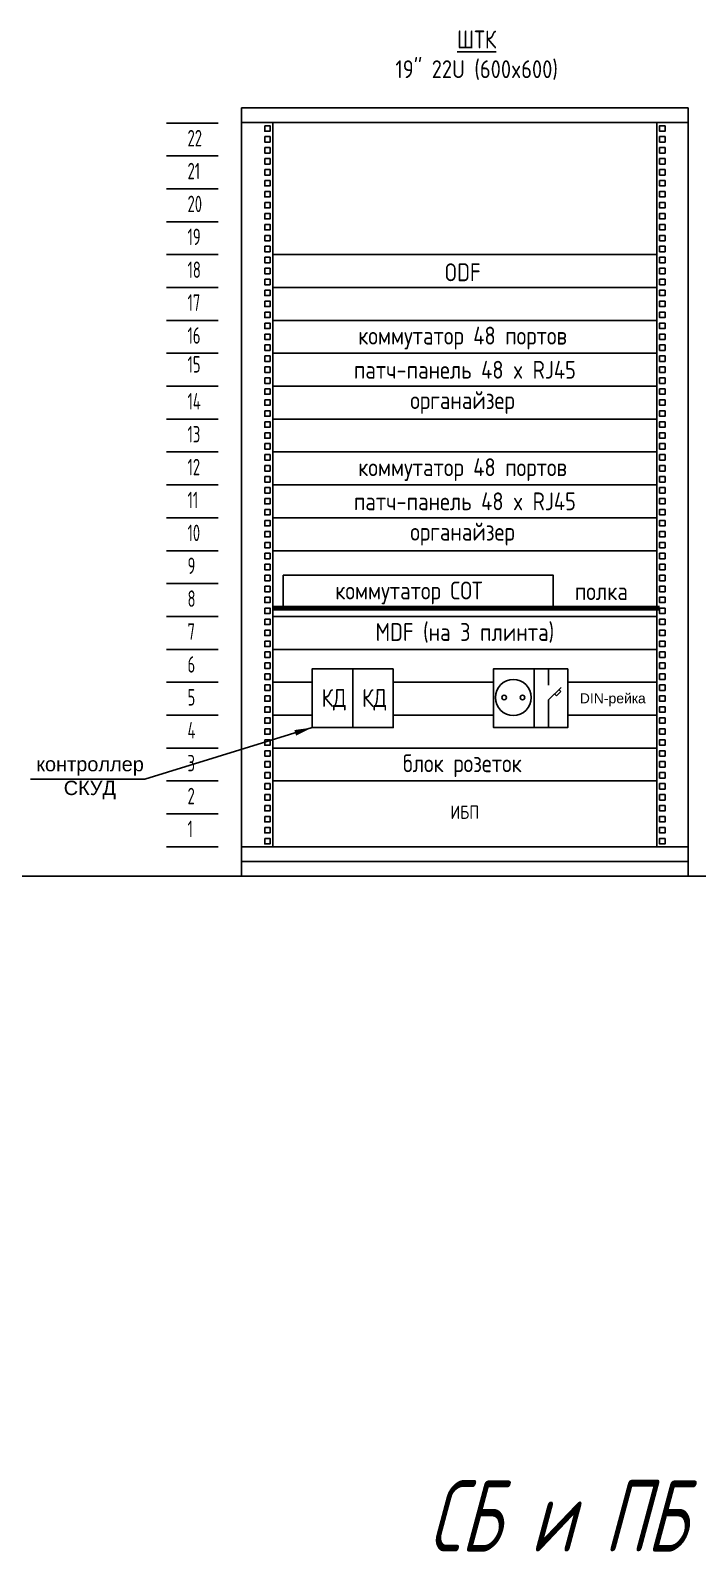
# Model space of a CAD drawing. Header units: millimetres. Extents: x 5341 to 10690, y -2643 to -1904.
# Drawn here: x 9186 to 9279.4, y -2410.4 to -2197.3 of the extents above; entities that cross this region are included whole.
import ezdxf
from ezdxf.enums import TextEntityAlignment as Align

# ---------------------------------------------------------------- set-up
doc = ezdxf.new("R2010")
doc.units = ezdxf.units.MM
doc.layers.add('непечать', color=5, linetype='Continuous', plot=False)
doc.styles.add('ROM25', font='romans.shx', dxfattribs={"width": 0.8, "height": 250})
doc.styles.get("Standard").update_dxf_attribs({"font": 'arial.ttf'})
doc.styles.add('ЦАММИТ', font='cs_gost2304.shx', dxfattribs={"width": 0.8})
doc.dimstyles.new('ISO-25', dxfattribs={"dimtxt": 2.5, "dimasz": 2.5, "dimexe": 1.25, "dimexo": 0.625, "dimtad": 1, "dimtxsty": 'Standard', "dimcen": 2.5, "dimadec": 0, "dimazin": 0, "dimtfac": 1, "dimtmove": 0, "dimatfit": 3, "dimfxl": 1, "dimarcsym": 0})

msp = doc.modelspace()

# ---------------------------------------------------------------- linework, layer by layer
for p, q in [((9215.575, -2208.146), (9215.575, -2315.798)), ((9215.575, -2208.146), (9215.575, -2315.798)), ((9215.575, -2208.146), (9278.085, -2208.146)), ((9278.085, -2208.146), (9278.085, -2315.798)), ((9278.085, -2208.146), (9278.085, -2315.798)), ((9212.305, -2210.284), (9205.058, -2210.284)), ((9212.305, -2210.284), (9205.058, -2210.284)), ((9215.575, -2210.215), (9278.085, -2210.215)), ((9219.95, -2311.66), (9219.95, -2210.215)), ((9273.71, -2210.215), (9273.71, -2311.66)), ((9212.305, -2214.892), (9205.058, -2214.892)), ((9212.305, -2214.892), (9205.058, -2214.892)), ((9212.305, -2219.5), (9205.058, -2219.5)), ((9212.305, -2219.5), (9205.058, -2219.5)), ((9212.305, -2224.108), (9205.058, -2224.108)), ((9212.305, -2224.108), (9205.058, -2224.108)), ((9212.305, -2228.716), (9205.058, -2228.716)), ((9212.305, -2228.716), (9205.058, -2228.716)), ((9212.305, -2233.324), (9205.058, -2233.324)), ((9212.305, -2233.324), (9205.058, -2233.324)), ((9273.71, -2247.133), (9273.71, -2233.309)), ((9273.71, -2247.133), (9273.71, -2233.309)), ((9212.305, -2237.932), (9205.058, -2237.932)), ((9212.305, -2237.932), (9205.058, -2237.932)), ((9212.305, -2242.54), (9205.058, -2242.54)), ((9212.305, -2242.54), (9205.058, -2242.54)), ((9212.305, -2247.148), (9205.058, -2247.148)), ((9212.305, -2247.148), (9205.058, -2247.148)), ((9212.305, -2251.756), (9205.058, -2251.756)), ((9212.305, -2251.756), (9205.058, -2251.756)), ((9212.305, -2256.364), (9205.058, -2256.364)), ((9212.305, -2256.364), (9205.058, -2256.364)), ((9212.305, -2260.972), (9205.058, -2260.972)), ((9212.305, -2260.972), (9205.058, -2260.972)), ((9212.305, -2265.58), (9205.058, -2265.58)), ((9212.305, -2265.58), (9205.058, -2265.58)), ((9212.305, -2270.188), (9205.058, -2270.188)), ((9212.305, -2270.188), (9205.058, -2270.188)), ((9212.305, -2274.796), (9205.058, -2274.796)), ((9212.305, -2274.796), (9205.058, -2274.796)), ((9212.305, -2279.404), (9205.058, -2279.404)), ((9212.305, -2279.404), (9205.058, -2279.404)), ((9212.305, -2284.012), (9205.058, -2284.012)), ((9212.305, -2284.012), (9205.058, -2284.012)), ((9212.305, -2288.62), (9205.058, -2288.62)), ((9212.305, -2288.62), (9205.058, -2288.62)), ((9258.565, -2286.73), (9258.565, -2289.048)), ((9258.565, -2291.074), (9260.294, -2289.346)), ((9259.655, -2290.513), (9259.391, -2290.249)), ((9260.259, -2289.91), (9259.655, -2290.513)), ((9259.994, -2289.646), (9260.259, -2289.91)), ((9258.565, -2291.074), (9258.565, -2294.972)), ((9212.305, -2293.228), (9205.058, -2293.228)), ((9212.305, -2293.228), (9205.058, -2293.228)), ((9212.305, -2297.836), (9205.058, -2297.836)), ((9212.305, -2297.836), (9205.058, -2297.836)), ((9212.305, -2302.444), (9205.058, -2302.444)), ((9212.305, -2302.444), (9205.058, -2302.444)), ((9212.305, -2307.052), (9205.058, -2307.052)), ((9212.305, -2307.052), (9205.058, -2307.052)), ((9212.305, -2311.66), (9205.058, -2311.66)), ((9212.305, -2311.66), (9205.058, -2311.66)), ((9215.575, -2311.66), (9278.085, -2311.66)), ((9215.575, -2311.66), (9278.085, -2311.66)), ((9273.71, -2311.66), (9219.95, -2311.66)), ((9215.575, -2313.729), (9278.085, -2313.729)), ((9215.575, -2313.729), (9278.085, -2313.729)), ((9215.575, -2315.798), (9278.085, -2315.798)), ((9215.575, -2315.798), (9278.085, -2315.798))]:
    msp.add_line(p, q)
for points in [[(9218.798, -2210.653), (9219.566, -2210.653), (9219.566, -2211.421), (9218.798, -2211.421)], [(9218.798, -2210.653), (9219.566, -2210.653), (9219.566, -2211.421), (9218.798, -2211.421)], [(9274.862, -2210.653), (9274.094, -2210.653), (9274.094, -2211.421), (9274.862, -2211.421)], [(9274.862, -2210.653), (9274.094, -2210.653), (9274.094, -2211.421), (9274.862, -2211.421)], [(9218.798, -2212.189), (9219.566, -2212.189), (9219.566, -2212.957), (9218.798, -2212.957)], [(9218.798, -2212.189), (9219.566, -2212.189), (9219.566, -2212.957), (9218.798, -2212.957)], [(9218.798, -2213.725), (9219.566, -2213.725), (9219.566, -2214.493), (9218.798, -2214.493)], [(9218.798, -2213.725), (9219.566, -2213.725), (9219.566, -2214.493), (9218.798, -2214.493)], [(9274.862, -2212.189), (9274.094, -2212.189), (9274.094, -2212.957), (9274.862, -2212.957)], [(9274.862, -2212.189), (9274.094, -2212.189), (9274.094, -2212.957), (9274.862, -2212.957)], [(9274.862, -2213.725), (9274.094, -2213.725), (9274.094, -2214.493), (9274.862, -2214.493)], [(9274.862, -2213.725), (9274.094, -2213.725), (9274.094, -2214.493), (9274.862, -2214.493)], [(9218.798, -2215.261), (9219.566, -2215.261), (9219.566, -2216.029), (9218.798, -2216.029)], [(9218.798, -2215.261), (9219.566, -2215.261), (9219.566, -2216.029), (9218.798, -2216.029)], [(9274.862, -2215.261), (9274.094, -2215.261), (9274.094, -2216.029), (9274.862, -2216.029)], [(9274.862, -2215.261), (9274.094, -2215.261), (9274.094, -2216.029), (9274.862, -2216.029)], [(9218.798, -2216.797), (9219.566, -2216.797), (9219.566, -2217.565), (9218.798, -2217.565)], [(9218.798, -2216.797), (9219.566, -2216.797), (9219.566, -2217.565), (9218.798, -2217.565)], [(9274.862, -2216.797), (9274.094, -2216.797), (9274.094, -2217.565), (9274.862, -2217.565)], [(9274.862, -2216.797), (9274.094, -2216.797), (9274.094, -2217.565), (9274.862, -2217.565)], [(9218.798, -2218.333), (9219.566, -2218.333), (9219.566, -2219.101), (9218.798, -2219.101)], [(9218.798, -2218.333), (9219.566, -2218.333), (9219.566, -2219.101), (9218.798, -2219.101)], [(9218.798, -2219.869), (9219.566, -2219.869), (9219.566, -2220.637), (9218.798, -2220.637)], [(9218.798, -2219.869), (9219.566, -2219.869), (9219.566, -2220.637), (9218.798, -2220.637)], [(9274.862, -2218.333), (9274.094, -2218.333), (9274.094, -2219.101), (9274.862, -2219.101)], [(9274.862, -2218.333), (9274.094, -2218.333), (9274.094, -2219.101), (9274.862, -2219.101)], [(9274.862, -2219.869), (9274.094, -2219.869), (9274.094, -2220.637), (9274.862, -2220.637)], [(9274.862, -2219.869), (9274.094, -2219.869), (9274.094, -2220.637), (9274.862, -2220.637)], [(9218.798, -2221.405), (9219.566, -2221.405), (9219.566, -2222.173), (9218.798, -2222.173)], [(9218.798, -2221.405), (9219.566, -2221.405), (9219.566, -2222.173), (9218.798, -2222.173)], [(9274.862, -2221.405), (9274.094, -2221.405), (9274.094, -2222.173), (9274.862, -2222.173)], [(9274.862, -2221.405), (9274.094, -2221.405), (9274.094, -2222.173), (9274.862, -2222.173)], [(9218.798, -2222.941), (9219.566, -2222.941), (9219.566, -2223.709), (9218.798, -2223.709)], [(9218.798, -2222.941), (9219.566, -2222.941), (9219.566, -2223.709), (9218.798, -2223.709)], [(9218.798, -2224.477), (9219.566, -2224.477), (9219.566, -2225.245), (9218.798, -2225.245)], [(9218.798, -2224.477), (9219.566, -2224.477), (9219.566, -2225.245), (9218.798, -2225.245)], [(9274.862, -2222.941), (9274.094, -2222.941), (9274.094, -2223.709), (9274.862, -2223.709)], [(9274.862, -2222.941), (9274.094, -2222.941), (9274.094, -2223.709), (9274.862, -2223.709)], [(9274.862, -2224.477), (9274.094, -2224.477), (9274.094, -2225.245), (9274.862, -2225.245)], [(9274.862, -2224.477), (9274.094, -2224.477), (9274.094, -2225.245), (9274.862, -2225.245)], [(9218.798, -2226.013), (9219.566, -2226.013), (9219.566, -2226.781), (9218.798, -2226.781)], [(9218.798, -2226.013), (9219.566, -2226.013), (9219.566, -2226.781), (9218.798, -2226.781)], [(9274.862, -2226.013), (9274.094, -2226.013), (9274.094, -2226.781), (9274.862, -2226.781)], [(9274.862, -2226.013), (9274.094, -2226.013), (9274.094, -2226.781), (9274.862, -2226.781)], [(9218.798, -2227.549), (9219.566, -2227.549), (9219.566, -2228.317), (9218.798, -2228.317)], [(9218.798, -2227.549), (9219.566, -2227.549), (9219.566, -2228.317), (9218.798, -2228.317)], [(9219.95, -2228.716), (9273.71, -2228.716), (9273.71, -2233.324), (9219.95, -2233.324)], [(9274.862, -2227.549), (9274.094, -2227.549), (9274.094, -2228.317), (9274.862, -2228.317)], [(9274.862, -2227.549), (9274.094, -2227.549), (9274.094, -2228.317), (9274.862, -2228.317)], [(9218.798, -2229.085), (9219.566, -2229.085), (9219.566, -2229.853), (9218.798, -2229.853)], [(9218.798, -2229.085), (9219.566, -2229.085), (9219.566, -2229.853), (9218.798, -2229.853)], [(9218.798, -2230.621), (9219.566, -2230.621), (9219.566, -2231.389), (9218.798, -2231.389)], [(9218.798, -2230.621), (9219.566, -2230.621), (9219.566, -2231.389), (9218.798, -2231.389)], [(9274.862, -2229.085), (9274.094, -2229.085), (9274.094, -2229.853), (9274.862, -2229.853)], [(9274.862, -2229.085), (9274.094, -2229.085), (9274.094, -2229.853), (9274.862, -2229.853)], [(9274.862, -2230.621), (9274.094, -2230.621), (9274.094, -2231.389), (9274.862, -2231.389)], [(9274.862, -2230.621), (9274.094, -2230.621), (9274.094, -2231.389), (9274.862, -2231.389)], [(9218.798, -2232.157), (9219.566, -2232.157), (9219.566, -2232.925), (9218.798, -2232.925)], [(9218.798, -2232.157), (9219.566, -2232.157), (9219.566, -2232.925), (9218.798, -2232.925)], [(9274.862, -2232.157), (9274.094, -2232.157), (9274.094, -2232.925), (9274.862, -2232.925)], [(9274.862, -2232.157), (9274.094, -2232.157), (9274.094, -2232.925), (9274.862, -2232.925)], [(9218.798, -2233.693), (9219.566, -2233.693), (9219.566, -2234.461), (9218.798, -2234.461)], [(9218.798, -2233.693), (9219.566, -2233.693), (9219.566, -2234.461), (9218.798, -2234.461)], [(9218.798, -2235.229), (9219.566, -2235.229), (9219.566, -2235.997), (9218.798, -2235.997)], [(9218.798, -2235.229), (9219.566, -2235.229), (9219.566, -2235.997), (9218.798, -2235.997)], [(9274.862, -2233.693), (9274.094, -2233.693), (9274.094, -2234.461), (9274.862, -2234.461)], [(9274.862, -2233.693), (9274.094, -2233.693), (9274.094, -2234.461), (9274.862, -2234.461)], [(9274.862, -2235.229), (9274.094, -2235.229), (9274.094, -2235.997), (9274.862, -2235.997)], [(9274.862, -2235.229), (9274.094, -2235.229), (9274.094, -2235.997), (9274.862, -2235.997)], [(9218.798, -2236.765), (9219.566, -2236.765), (9219.566, -2237.533), (9218.798, -2237.533)], [(9218.798, -2236.765), (9219.566, -2236.765), (9219.566, -2237.533), (9218.798, -2237.533)], [(9274.862, -2236.765), (9274.094, -2236.765), (9274.094, -2237.533), (9274.862, -2237.533)], [(9274.862, -2236.765), (9274.094, -2236.765), (9274.094, -2237.533), (9274.862, -2237.533)], [(9218.798, -2238.301), (9219.566, -2238.301), (9219.566, -2239.069), (9218.798, -2239.069)], [(9218.798, -2238.301), (9219.566, -2238.301), (9219.566, -2239.069), (9218.798, -2239.069)], [(9219.95, -2237.932), (9273.71, -2237.932), (9273.71, -2242.54), (9219.95, -2242.54)], [(9274.862, -2238.301), (9274.094, -2238.301), (9274.094, -2239.069), (9274.862, -2239.069)], [(9274.862, -2238.301), (9274.094, -2238.301), (9274.094, -2239.069), (9274.862, -2239.069)], [(9218.798, -2239.837), (9219.566, -2239.837), (9219.566, -2240.605), (9218.798, -2240.605)], [(9218.798, -2239.837), (9219.566, -2239.837), (9219.566, -2240.605), (9218.798, -2240.605)], [(9218.798, -2241.373), (9219.566, -2241.373), (9219.566, -2242.141), (9218.798, -2242.141)], [(9218.798, -2241.373), (9219.566, -2241.373), (9219.566, -2242.141), (9218.798, -2242.141)], [(9274.862, -2239.837), (9274.094, -2239.837), (9274.094, -2240.605), (9274.862, -2240.605)], [(9274.862, -2239.837), (9274.094, -2239.837), (9274.094, -2240.605), (9274.862, -2240.605)], [(9274.862, -2241.373), (9274.094, -2241.373), (9274.094, -2242.141), (9274.862, -2242.141)], [(9274.862, -2241.373), (9274.094, -2241.373), (9274.094, -2242.141), (9274.862, -2242.141)], [(9218.798, -2242.909), (9219.566, -2242.909), (9219.566, -2243.677), (9218.798, -2243.677)], [(9218.798, -2242.909), (9219.566, -2242.909), (9219.566, -2243.677), (9218.798, -2243.677)], [(9219.95, -2242.54), (9273.71, -2242.54), (9273.71, -2247.148), (9219.95, -2247.148)], [(9274.862, -2242.909), (9274.094, -2242.909), (9274.094, -2243.677), (9274.862, -2243.677)], [(9274.862, -2242.909), (9274.094, -2242.909), (9274.094, -2243.677), (9274.862, -2243.677)], [(9218.798, -2244.445), (9219.566, -2244.445), (9219.566, -2245.213), (9218.798, -2245.213)], [(9218.798, -2244.445), (9219.566, -2244.445), (9219.566, -2245.213), (9218.798, -2245.213)], [(9218.798, -2245.981), (9219.566, -2245.981), (9219.566, -2246.749), (9218.798, -2246.749)], [(9218.798, -2245.981), (9219.566, -2245.981), (9219.566, -2246.749), (9218.798, -2246.749)], [(9274.862, -2244.445), (9274.094, -2244.445), (9274.094, -2245.213), (9274.862, -2245.213)], [(9274.862, -2244.445), (9274.094, -2244.445), (9274.094, -2245.213), (9274.862, -2245.213)], [(9274.862, -2245.981), (9274.094, -2245.981), (9274.094, -2246.749), (9274.862, -2246.749)], [(9274.862, -2245.981), (9274.094, -2245.981), (9274.094, -2246.749), (9274.862, -2246.749)], [(9218.798, -2247.517), (9219.566, -2247.517), (9219.566, -2248.285), (9218.798, -2248.285)], [(9218.798, -2247.517), (9219.566, -2247.517), (9219.566, -2248.285), (9218.798, -2248.285)], [(9219.95, -2247.148), (9273.71, -2247.148), (9273.71, -2251.756), (9219.95, -2251.756)], [(9274.862, -2247.517), (9274.094, -2247.517), (9274.094, -2248.285), (9274.862, -2248.285)], [(9274.862, -2247.517), (9274.094, -2247.517), (9274.094, -2248.285), (9274.862, -2248.285)], [(9218.798, -2249.053), (9219.566, -2249.053), (9219.566, -2249.821), (9218.798, -2249.821)], [(9218.798, -2249.053), (9219.566, -2249.053), (9219.566, -2249.821), (9218.798, -2249.821)], [(9274.862, -2249.053), (9274.094, -2249.053), (9274.094, -2249.821), (9274.862, -2249.821)], [(9274.862, -2249.053), (9274.094, -2249.053), (9274.094, -2249.821), (9274.862, -2249.821)], [(9218.798, -2250.589), (9219.566, -2250.589), (9219.566, -2251.357), (9218.798, -2251.357)], [(9218.798, -2250.589), (9219.566, -2250.589), (9219.566, -2251.357), (9218.798, -2251.357)], [(9218.798, -2252.125), (9219.566, -2252.125), (9219.566, -2252.893), (9218.798, -2252.893)], [(9218.798, -2252.125), (9219.566, -2252.125), (9219.566, -2252.893), (9218.798, -2252.893)], [(9274.862, -2250.589), (9274.094, -2250.589), (9274.094, -2251.357), (9274.862, -2251.357)], [(9274.862, -2250.589), (9274.094, -2250.589), (9274.094, -2251.357), (9274.862, -2251.357)], [(9274.862, -2252.125), (9274.094, -2252.125), (9274.094, -2252.893), (9274.862, -2252.893)], [(9274.862, -2252.125), (9274.094, -2252.125), (9274.094, -2252.893), (9274.862, -2252.893)], [(9218.798, -2253.661), (9219.566, -2253.661), (9219.566, -2254.429), (9218.798, -2254.429)], [(9218.798, -2253.661), (9219.566, -2253.661), (9219.566, -2254.429), (9218.798, -2254.429)], [(9274.862, -2253.661), (9274.094, -2253.661), (9274.094, -2254.429), (9274.862, -2254.429)], [(9274.862, -2253.661), (9274.094, -2253.661), (9274.094, -2254.429), (9274.862, -2254.429)], [(9218.798, -2255.197), (9219.566, -2255.197), (9219.566, -2255.965), (9218.798, -2255.965)], [(9218.798, -2255.197), (9219.566, -2255.197), (9219.566, -2255.965), (9218.798, -2255.965)], [(9219.95, -2256.364), (9273.71, -2256.364), (9273.71, -2260.972), (9219.95, -2260.972)], [(9274.862, -2255.197), (9274.094, -2255.197), (9274.094, -2255.965), (9274.862, -2255.965)], [(9274.862, -2255.197), (9274.094, -2255.197), (9274.094, -2255.965), (9274.862, -2255.965)], [(9218.798, -2256.733), (9219.566, -2256.733), (9219.566, -2257.501), (9218.798, -2257.501)], [(9218.798, -2256.733), (9219.566, -2256.733), (9219.566, -2257.501), (9218.798, -2257.501)], [(9218.798, -2258.269), (9219.566, -2258.269), (9219.566, -2259.037), (9218.798, -2259.037)], [(9218.798, -2258.269), (9219.566, -2258.269), (9219.566, -2259.037), (9218.798, -2259.037)], [(9274.862, -2256.733), (9274.094, -2256.733), (9274.094, -2257.501), (9274.862, -2257.501)], [(9274.862, -2256.733), (9274.094, -2256.733), (9274.094, -2257.501), (9274.862, -2257.501)], [(9274.862, -2258.269), (9274.094, -2258.269), (9274.094, -2259.037), (9274.862, -2259.037)], [(9274.862, -2258.269), (9274.094, -2258.269), (9274.094, -2259.037), (9274.862, -2259.037)], [(9218.798, -2259.805), (9219.566, -2259.805), (9219.566, -2260.573), (9218.798, -2260.573)], [(9218.798, -2259.805), (9219.566, -2259.805), (9219.566, -2260.573), (9218.798, -2260.573)], [(9274.862, -2259.805), (9274.094, -2259.805), (9274.094, -2260.573), (9274.862, -2260.573)], [(9274.862, -2259.805), (9274.094, -2259.805), (9274.094, -2260.573), (9274.862, -2260.573)], [(9218.798, -2261.341), (9219.566, -2261.341), (9219.566, -2262.109), (9218.798, -2262.109)], [(9218.798, -2261.341), (9219.566, -2261.341), (9219.566, -2262.109), (9218.798, -2262.109)], [(9218.798, -2262.877), (9219.566, -2262.877), (9219.566, -2263.645), (9218.798, -2263.645)], [(9218.798, -2262.877), (9219.566, -2262.877), (9219.566, -2263.645), (9218.798, -2263.645)], [(9219.95, -2260.972), (9273.71, -2260.972), (9273.71, -2265.58), (9219.95, -2265.58)], [(9274.862, -2261.341), (9274.094, -2261.341), (9274.094, -2262.109), (9274.862, -2262.109)], [(9274.862, -2261.341), (9274.094, -2261.341), (9274.094, -2262.109), (9274.862, -2262.109)], [(9274.862, -2262.877), (9274.094, -2262.877), (9274.094, -2263.645), (9274.862, -2263.645)], [(9274.862, -2262.877), (9274.094, -2262.877), (9274.094, -2263.645), (9274.862, -2263.645)], [(9218.798, -2264.413), (9219.566, -2264.413), (9219.566, -2265.181), (9218.798, -2265.181)], [(9218.798, -2264.413), (9219.566, -2264.413), (9219.566, -2265.181), (9218.798, -2265.181)], [(9274.862, -2264.413), (9274.094, -2264.413), (9274.094, -2265.181), (9274.862, -2265.181)], [(9274.862, -2264.413), (9274.094, -2264.413), (9274.094, -2265.181), (9274.862, -2265.181)], [(9218.798, -2265.949), (9219.566, -2265.949), (9219.566, -2266.717), (9218.798, -2266.717)], [(9218.798, -2265.949), (9219.566, -2265.949), (9219.566, -2266.717), (9218.798, -2266.717)], [(9219.95, -2265.58), (9273.71, -2265.58), (9273.71, -2270.188), (9219.95, -2270.188)], [(9274.862, -2265.949), (9274.094, -2265.949), (9274.094, -2266.717), (9274.862, -2266.717)], [(9274.862, -2265.949), (9274.094, -2265.949), (9274.094, -2266.717), (9274.862, -2266.717)], [(9218.798, -2267.485), (9219.566, -2267.485), (9219.566, -2268.253), (9218.798, -2268.253)], [(9218.798, -2267.485), (9219.566, -2267.485), (9219.566, -2268.253), (9218.798, -2268.253)], [(9218.798, -2269.021), (9219.566, -2269.021), (9219.566, -2269.789), (9218.798, -2269.789)], [(9218.798, -2269.021), (9219.566, -2269.021), (9219.566, -2269.789), (9218.798, -2269.789)], [(9274.862, -2267.485), (9274.094, -2267.485), (9274.094, -2268.253), (9274.862, -2268.253)], [(9274.862, -2267.485), (9274.094, -2267.485), (9274.094, -2268.253), (9274.862, -2268.253)], [(9274.862, -2269.021), (9274.094, -2269.021), (9274.094, -2269.789), (9274.862, -2269.789)], [(9274.862, -2269.021), (9274.094, -2269.021), (9274.094, -2269.789), (9274.862, -2269.789)], [(9218.798, -2270.557), (9219.566, -2270.557), (9219.566, -2271.325), (9218.798, -2271.325)], [(9218.798, -2270.557), (9219.566, -2270.557), (9219.566, -2271.325), (9218.798, -2271.325)], [(9274.862, -2270.557), (9274.094, -2270.557), (9274.094, -2271.325), (9274.862, -2271.325)], [(9274.862, -2270.557), (9274.094, -2270.557), (9274.094, -2271.325), (9274.862, -2271.325)], [(9218.798, -2272.093), (9219.566, -2272.093), (9219.566, -2272.861), (9218.798, -2272.861)], [(9218.798, -2272.093), (9219.566, -2272.093), (9219.566, -2272.861), (9218.798, -2272.861)], [(9218.798, -2273.629), (9219.566, -2273.629), (9219.566, -2274.397), (9218.798, -2274.397)], [(9218.798, -2273.629), (9219.566, -2273.629), (9219.566, -2274.397), (9218.798, -2274.397)], [(9221.398, -2273.636), (9259.217, -2273.636), (9259.217, -2278.244), (9221.398, -2278.244)], [(9274.862, -2272.093), (9274.094, -2272.093), (9274.094, -2272.861), (9274.862, -2272.861)], [(9274.862, -2272.093), (9274.094, -2272.093), (9274.094, -2272.861), (9274.862, -2272.861)], [(9274.862, -2273.629), (9274.094, -2273.629), (9274.094, -2274.397), (9274.862, -2274.397)], [(9274.862, -2273.629), (9274.094, -2273.629), (9274.094, -2274.397), (9274.862, -2274.397)], [(9218.798, -2275.165), (9219.566, -2275.165), (9219.566, -2275.933), (9218.798, -2275.933)], [(9218.798, -2275.165), (9219.566, -2275.165), (9219.566, -2275.933), (9218.798, -2275.933)], [(9274.862, -2275.165), (9274.094, -2275.165), (9274.094, -2275.933), (9274.862, -2275.933)], [(9274.862, -2275.165), (9274.094, -2275.165), (9274.094, -2275.933), (9274.862, -2275.933)], [(9218.798, -2276.701), (9219.566, -2276.701), (9219.566, -2277.469), (9218.798, -2277.469)], [(9218.798, -2276.701), (9219.566, -2276.701), (9219.566, -2277.469), (9218.798, -2277.469)], [(9274.862, -2276.701), (9274.094, -2276.701), (9274.094, -2277.469), (9274.862, -2277.469)], [(9274.862, -2276.701), (9274.094, -2276.701), (9274.094, -2277.469), (9274.862, -2277.469)], [(9218.798, -2278.237), (9219.566, -2278.237), (9219.566, -2279.005), (9218.798, -2279.005)], [(9218.798, -2278.237), (9219.566, -2278.237), (9219.566, -2279.005), (9218.798, -2279.005)], [(9218.798, -2279.773), (9219.566, -2279.773), (9219.566, -2280.541), (9218.798, -2280.541)], [(9218.798, -2279.773), (9219.566, -2279.773), (9219.566, -2280.541), (9218.798, -2280.541)], [(9219.95, -2279.404), (9273.71, -2279.404), (9273.71, -2284.012), (9219.95, -2284.012)], [(9274.862, -2278.237), (9274.094, -2278.237), (9274.094, -2279.005), (9274.862, -2279.005)], [(9274.862, -2278.237), (9274.094, -2278.237), (9274.094, -2279.005), (9274.862, -2279.005)], [(9274.862, -2279.773), (9274.094, -2279.773), (9274.094, -2280.541), (9274.862, -2280.541)], [(9274.862, -2279.773), (9274.094, -2279.773), (9274.094, -2280.541), (9274.862, -2280.541)], [(9218.798, -2281.309), (9219.566, -2281.309), (9219.566, -2282.077), (9218.798, -2282.077)], [(9218.798, -2281.309), (9219.566, -2281.309), (9219.566, -2282.077), (9218.798, -2282.077)], [(9274.862, -2281.309), (9274.094, -2281.309), (9274.094, -2282.077), (9274.862, -2282.077)], [(9274.862, -2281.309), (9274.094, -2281.309), (9274.094, -2282.077), (9274.862, -2282.077)], [(9218.798, -2282.845), (9219.566, -2282.845), (9219.566, -2283.613), (9218.798, -2283.613)], [(9218.798, -2282.845), (9219.566, -2282.845), (9219.566, -2283.613), (9218.798, -2283.613)], [(9218.798, -2284.381), (9219.566, -2284.381), (9219.566, -2285.149), (9218.798, -2285.149)], [(9218.798, -2284.381), (9219.566, -2284.381), (9219.566, -2285.149), (9218.798, -2285.149)], [(9274.862, -2282.845), (9274.094, -2282.845), (9274.094, -2283.613), (9274.862, -2283.613)], [(9274.862, -2282.845), (9274.094, -2282.845), (9274.094, -2283.613), (9274.862, -2283.613)], [(9274.862, -2284.381), (9274.094, -2284.381), (9274.094, -2285.149), (9274.862, -2285.149)], [(9274.862, -2284.381), (9274.094, -2284.381), (9274.094, -2285.149), (9274.862, -2285.149)], [(9218.798, -2285.917), (9219.566, -2285.917), (9219.566, -2286.685), (9218.798, -2286.685)], [(9218.798, -2285.917), (9219.566, -2285.917), (9219.566, -2286.685), (9218.798, -2286.685)], [(9274.862, -2285.917), (9274.094, -2285.917), (9274.094, -2286.685), (9274.862, -2286.685)], [(9274.862, -2285.917), (9274.094, -2285.917), (9274.094, -2286.685), (9274.862, -2286.685)], [(9218.798, -2287.453), (9219.566, -2287.453), (9219.566, -2288.221), (9218.798, -2288.221)], [(9218.798, -2287.453), (9219.566, -2287.453), (9219.566, -2288.221), (9218.798, -2288.221)], [(9231.135, -2286.73), (9225.466, -2286.73), (9225.466, -2294.972), (9231.135, -2294.972)], [(9236.803, -2286.73), (9231.135, -2286.73), (9231.135, -2294.972), (9236.803, -2294.972)], [(9256.516, -2286.73), (9250.848, -2286.73), (9250.848, -2294.972), (9256.516, -2294.972)], [(9261.237, -2286.73), (9256.516, -2286.73), (9256.516, -2294.972), (9261.237, -2294.972)], [(9274.862, -2287.453), (9274.094, -2287.453), (9274.094, -2288.221), (9274.862, -2288.221)], [(9274.862, -2287.453), (9274.094, -2287.453), (9274.094, -2288.221), (9274.862, -2288.221)], [(9218.798, -2288.989), (9219.566, -2288.989), (9219.566, -2289.757), (9218.798, -2289.757)], [(9218.798, -2288.989), (9219.566, -2288.989), (9219.566, -2289.757), (9218.798, -2289.757)], [(9218.798, -2290.525), (9219.566, -2290.525), (9219.566, -2291.293), (9218.798, -2291.293)], [(9218.798, -2290.525), (9219.566, -2290.525), (9219.566, -2291.293), (9218.798, -2291.293)], [(9274.862, -2288.989), (9274.094, -2288.989), (9274.094, -2289.757), (9274.862, -2289.757)], [(9274.862, -2288.989), (9274.094, -2288.989), (9274.094, -2289.757), (9274.862, -2289.757)], [(9274.862, -2290.525), (9274.094, -2290.525), (9274.094, -2291.293), (9274.862, -2291.293)], [(9274.862, -2290.525), (9274.094, -2290.525), (9274.094, -2291.293), (9274.862, -2291.293)], [(9218.798, -2292.061), (9219.566, -2292.061), (9219.566, -2292.829), (9218.798, -2292.829)], [(9218.798, -2292.061), (9219.566, -2292.061), (9219.566, -2292.829), (9218.798, -2292.829)], [(9274.862, -2292.061), (9274.094, -2292.061), (9274.094, -2292.829), (9274.862, -2292.829)], [(9274.862, -2292.061), (9274.094, -2292.061), (9274.094, -2292.829), (9274.862, -2292.829)], [(9218.798, -2293.597), (9219.566, -2293.597), (9219.566, -2294.365), (9218.798, -2294.365)], [(9218.798, -2293.597), (9219.566, -2293.597), (9219.566, -2294.365), (9218.798, -2294.365)], [(9274.862, -2293.597), (9274.094, -2293.597), (9274.094, -2294.365), (9274.862, -2294.365)], [(9274.862, -2293.597), (9274.094, -2293.597), (9274.094, -2294.365), (9274.862, -2294.365)], [(9218.798, -2295.133), (9219.566, -2295.133), (9219.566, -2295.901), (9218.798, -2295.901)], [(9218.798, -2295.133), (9219.566, -2295.133), (9219.566, -2295.901), (9218.798, -2295.901)], [(9218.798, -2296.669), (9219.566, -2296.669), (9219.566, -2297.437), (9218.798, -2297.437)], [(9218.798, -2296.669), (9219.566, -2296.669), (9219.566, -2297.437), (9218.798, -2297.437)], [(9274.862, -2295.133), (9274.094, -2295.133), (9274.094, -2295.901), (9274.862, -2295.901)], [(9274.862, -2295.133), (9274.094, -2295.133), (9274.094, -2295.901), (9274.862, -2295.901)], [(9274.862, -2296.669), (9274.094, -2296.669), (9274.094, -2297.437), (9274.862, -2297.437)], [(9274.862, -2296.669), (9274.094, -2296.669), (9274.094, -2297.437), (9274.862, -2297.437)], [(9218.798, -2298.205), (9219.566, -2298.205), (9219.566, -2298.973), (9218.798, -2298.973)], [(9218.798, -2298.205), (9219.566, -2298.205), (9219.566, -2298.973), (9218.798, -2298.973)], [(9219.95, -2297.836), (9273.71, -2297.836), (9273.71, -2302.444), (9219.95, -2302.444)], [(9274.862, -2298.205), (9274.094, -2298.205), (9274.094, -2298.973), (9274.862, -2298.973)], [(9274.862, -2298.205), (9274.094, -2298.205), (9274.094, -2298.973), (9274.862, -2298.973)], [(9218.798, -2299.741), (9219.566, -2299.741), (9219.566, -2300.509), (9218.798, -2300.509)], [(9218.798, -2299.741), (9219.566, -2299.741), (9219.566, -2300.509), (9218.798, -2300.509)], [(9218.798, -2301.277), (9219.566, -2301.277), (9219.566, -2302.045), (9218.798, -2302.045)], [(9218.798, -2301.277), (9219.566, -2301.277), (9219.566, -2302.045), (9218.798, -2302.045)], [(9274.862, -2299.741), (9274.094, -2299.741), (9274.094, -2300.509), (9274.862, -2300.509)], [(9274.862, -2299.741), (9274.094, -2299.741), (9274.094, -2300.509), (9274.862, -2300.509)], [(9274.862, -2301.277), (9274.094, -2301.277), (9274.094, -2302.045), (9274.862, -2302.045)], [(9274.862, -2301.277), (9274.094, -2301.277), (9274.094, -2302.045), (9274.862, -2302.045)], [(9218.798, -2302.813), (9219.566, -2302.813), (9219.566, -2303.581), (9218.798, -2303.581)], [(9218.798, -2302.813), (9219.566, -2302.813), (9219.566, -2303.581), (9218.798, -2303.581)], [(9219.95, -2311.66), (9273.71, -2311.66), (9273.71, -2302.444), (9219.95, -2302.444)], [(9274.862, -2302.813), (9274.094, -2302.813), (9274.094, -2303.581), (9274.862, -2303.581)], [(9274.862, -2302.813), (9274.094, -2302.813), (9274.094, -2303.581), (9274.862, -2303.581)], [(9218.798, -2304.349), (9219.566, -2304.349), (9219.566, -2305.117), (9218.798, -2305.117)], [(9218.798, -2304.349), (9219.566, -2304.349), (9219.566, -2305.117), (9218.798, -2305.117)], [(9274.862, -2304.349), (9274.094, -2304.349), (9274.094, -2305.117), (9274.862, -2305.117)], [(9274.862, -2304.349), (9274.094, -2304.349), (9274.094, -2305.117), (9274.862, -2305.117)], [(9218.798, -2305.885), (9219.566, -2305.885), (9219.566, -2306.653), (9218.798, -2306.653)], [(9218.798, -2305.885), (9219.566, -2305.885), (9219.566, -2306.653), (9218.798, -2306.653)], [(9218.798, -2307.421), (9219.566, -2307.421), (9219.566, -2308.189), (9218.798, -2308.189)], [(9218.798, -2307.421), (9219.566, -2307.421), (9219.566, -2308.189), (9218.798, -2308.189)], [(9274.862, -2305.885), (9274.094, -2305.885), (9274.094, -2306.653), (9274.862, -2306.653)], [(9274.862, -2305.885), (9274.094, -2305.885), (9274.094, -2306.653), (9274.862, -2306.653)], [(9274.862, -2307.421), (9274.094, -2307.421), (9274.094, -2308.189), (9274.862, -2308.189)], [(9274.862, -2307.421), (9274.094, -2307.421), (9274.094, -2308.189), (9274.862, -2308.189)], [(9218.798, -2308.957), (9219.566, -2308.957), (9219.566, -2309.725), (9218.798, -2309.725)], [(9218.798, -2308.957), (9219.566, -2308.957), (9219.566, -2309.725), (9218.798, -2309.725)], [(9274.862, -2308.957), (9274.094, -2308.957), (9274.094, -2309.725), (9274.862, -2309.725)], [(9274.862, -2308.957), (9274.094, -2308.957), (9274.094, -2309.725), (9274.862, -2309.725)], [(9218.798, -2310.493), (9219.566, -2310.493), (9219.566, -2311.261), (9218.798, -2311.261)], [(9218.798, -2310.493), (9219.566, -2310.493), (9219.566, -2311.261), (9218.798, -2311.261)], [(9274.862, -2310.493), (9274.094, -2310.493), (9274.094, -2311.261), (9274.862, -2311.261)], [(9274.862, -2310.493), (9274.094, -2310.493), (9274.094, -2311.261), (9274.862, -2311.261)]]:
    msp.add_lwpolyline(points, close=True)
at = {"const_width": 0.7}
msp.add_lwpolyline([(9219.95, -2278.244), (9274.094, -2278.244)], dxfattribs=at)
for points in [[(9225.466, -2293.228), (9219.95, -2293.228), (9219.95, -2288.62), (9225.466, -2288.62)], [(9236.803, -2288.62), (9250.848, -2288.62)], [(9261.237, -2288.62), (9273.71, -2288.62), (9273.71, -2293.228), (9261.237, -2293.228)], [(9250.848, -2293.228), (9236.803, -2293.228)]]:
    msp.add_lwpolyline(points)
for centre, radius in [((9253.618, -2290.76), 2.514), ((9252.338, -2290.76), 0.32), ((9254.898, -2290.76), 0.32)]:
    msp.add_circle(centre, radius)
at = {"layer": 'непечать', "color": 4}
msp.add_xline((4279.149, -2315.798), (1, 0), dxfattribs=at)

# ---------------------------------------------------------------- texts
at = {"style": 'ЦАММИТ', "width": 0.8}
for s, p in [('22', (9207.996, -2213.551)), ('22', (9207.996, -2213.551)), ('21', (9207.996, -2218.159)), ('21', (9207.996, -2218.159)), ('20', (9207.996, -2222.767)), ('20', (9207.996, -2222.767)), ('19', (9207.996, -2227.375)), ('19', (9207.996, -2227.375)), ('18', (9207.996, -2231.983)), ('18', (9207.996, -2231.983)), ('17', (9207.996, -2236.591)), ('17', (9207.996, -2236.591)), ('16', (9207.996, -2241.199)), ('16', (9207.996, -2241.199)), ('15', (9207.996, -2245.241)), ('15', (9207.996, -2245.241)), ('14', (9207.996, -2250.415)), ('14', (9207.996, -2250.415)), ('13', (9207.996, -2255.023)), ('13', (9207.996, -2255.023)), ('12', (9207.996, -2259.631)), ('12', (9207.996, -2259.631)), ('11', (9207.996, -2264.239)), ('11', (9207.996, -2264.239)), ('10', (9207.996, -2268.847)), ('10', (9207.996, -2268.847)), ('9', (9207.996, -2273.455)), ('9', (9207.996, -2273.455)), ('8', (9207.996, -2278.063)), ('8', (9207.996, -2278.063)), ('7', (9207.996, -2282.671)), ('7', (9207.996, -2282.671)), ('6', (9207.996, -2287.279)), ('6', (9207.996, -2287.279)), ('5', (9207.996, -2291.887)), ('5', (9207.996, -2291.887)), ('4', (9207.996, -2296.495)), ('4', (9207.996, -2296.495)), ('3', (9207.996, -2301.103)), ('3', (9207.996, -2301.103)), ('2', (9207.996, -2305.711)), ('2', (9207.996, -2305.711)), ('1', (9207.996, -2310.319)), ('1', (9207.996, -2310.319))]:
    msp.add_text(s, height=2.304, dxfattribs=at).set_placement(p)
at = {"color": 2, "style": 'ROM25', "oblique": 15, "width": 0.644723}
msp.add_text('СБ и ПБ', height=10, dxfattribs=at).set_placement((9259.748, -2410.403), align=Align.CENTER)
at = {"linetype": 'Continuous', "char_height": 2.5, "attachment_point": 5, "style": 'ROM25'}
for s, insert, width in [('{\\LШТК\\P}19" 22U (600x600)', (9248.477, -2200.781), 53.76), ('ODF', (9246.5, -2231.188), 53.10108), ('коммутатор 48 портов', (9246.5, -2240.404), 53.10108), ('\\pt37.5;патч-панель 48 x RJ45', (9246.83, -2244.844), 53.76), ('органайзер', (9246.5, -2249.438), 53.10108), ('{\\W0.8;коммутатор 48 портов}', (9246.5, -2258.836), 53.10108), ('\\pt37.5;патч-панель 48 x RJ45', (9246.83, -2263.276), 53.76), ('органайзер', (9246.5, -2267.87), 53.10108), ('коммутатор СОТ', (9238.987, -2276.108), 38.07494), ('полка', (9265.94, -2275.863), 53.10108), ('\\pt37.5;MDF (на 3 плинта)', (9246.83, -2281.708), 53.76), ('КД', (9228.504, -2291.078), 7.88445), ('КД', (9234.172, -2291.078), 7.88445), ('блок розеток', (9246.481, -2300.308), 53.10108)]:
    msp.add_mtext(s, dxfattribs=dict(at, insert=insert, width=width))
at = {"linetype": 'Continuous', "lineweight": -2, "attachment_point": 1}
for s, insert, char_height, width in [('\\pi25.737;DIN-рейка', (9237.188, -2290.168), 1.4, 60.47105), ('\\pi-0.95286;контроллер \\P\\pi2.8998;СКУД', (9187.761, -2299.089), 2, 12.87464)]:
    msp.add_mtext(s, dxfattribs=dict(at, insert=insert, char_height=char_height, width=width))
at = {"color": 1, "linetype": 'Continuous', "insert": (9246.82, -2306.827), "char_height": 2.5, "width": 53.74042, "attachment_point": 5, "style": 'ROM25'}
msp.add_mtext('{\\H0.75x;\\C256;ИБП}', dxfattribs=at)

# ---------------------------------------------------------------- leaders
at = {"lineweight": -3}
msp.add_leader([(9225.466, -2294.972), (9202.015, -2302.193), (9185.997, -2302.193)], dimstyle='ISO-25', override={"dimgap": 0.625, "dimtad": 0}, dxfattribs=at)

doc.saveas('drawing.dxf')
